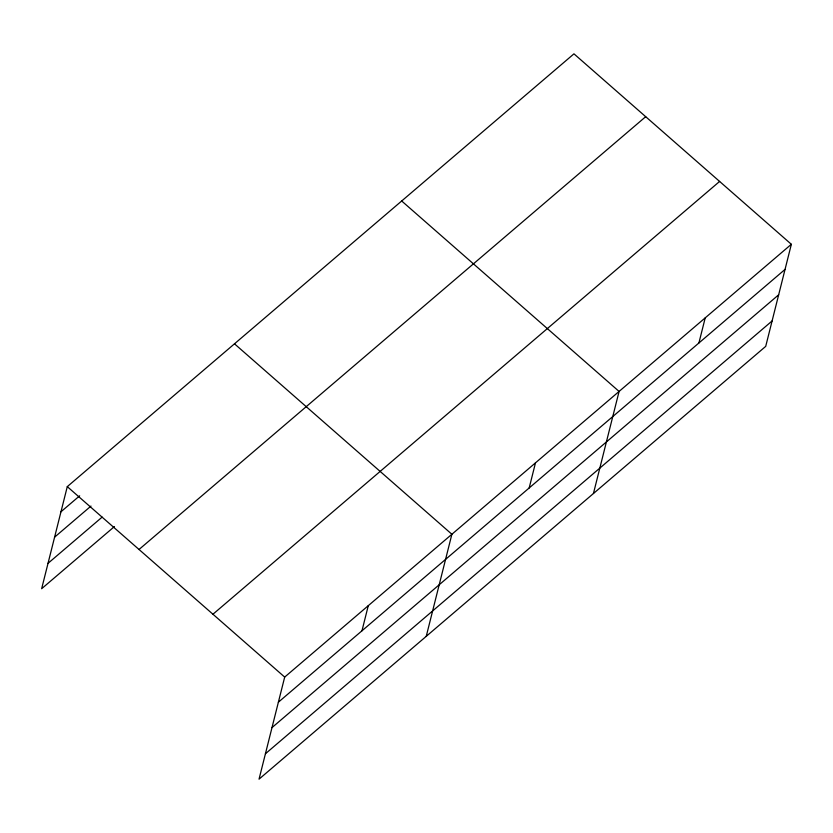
<?xml version="1.0" encoding="UTF-8"?>
<svg xmlns="http://www.w3.org/2000/svg" width="833" height="833" viewBox="0 0 833 833"><rect width="100%" height="100%" fill="white"/><g stroke="black" fill="none" stroke-linecap="round" stroke-linejoin="round"><path stroke-width="1.25" d="M791.35 244.288L284.688 677.083L259.042 779.157L765.714 346.361L791.35 244.288L573.958 53.843L67.286 486.639L41.65 588.712L114.433 526.55M361.97 630.8L368.28 605.664M426.246 636.329L451.882 534.255L234.489 343.821M529.174 487.982L535.484 462.846M593.44 493.511L619.086 391.437L401.693 200.992M698.908 342.988L705.218 317.862M60.976 511.774L79.666 495.812M54.603 537.16L90.984 506.079M48.033 563.327L102.126 517.116M139.028 549.488L645.7 116.693M212.946 614.233L719.608 181.438M278.368 702.209L785.04 269.413M271.995 727.605L778.657 294.809M265.425 753.761L772.087 320.965M67.286 486.639L284.688 677.083"/></g></svg>
